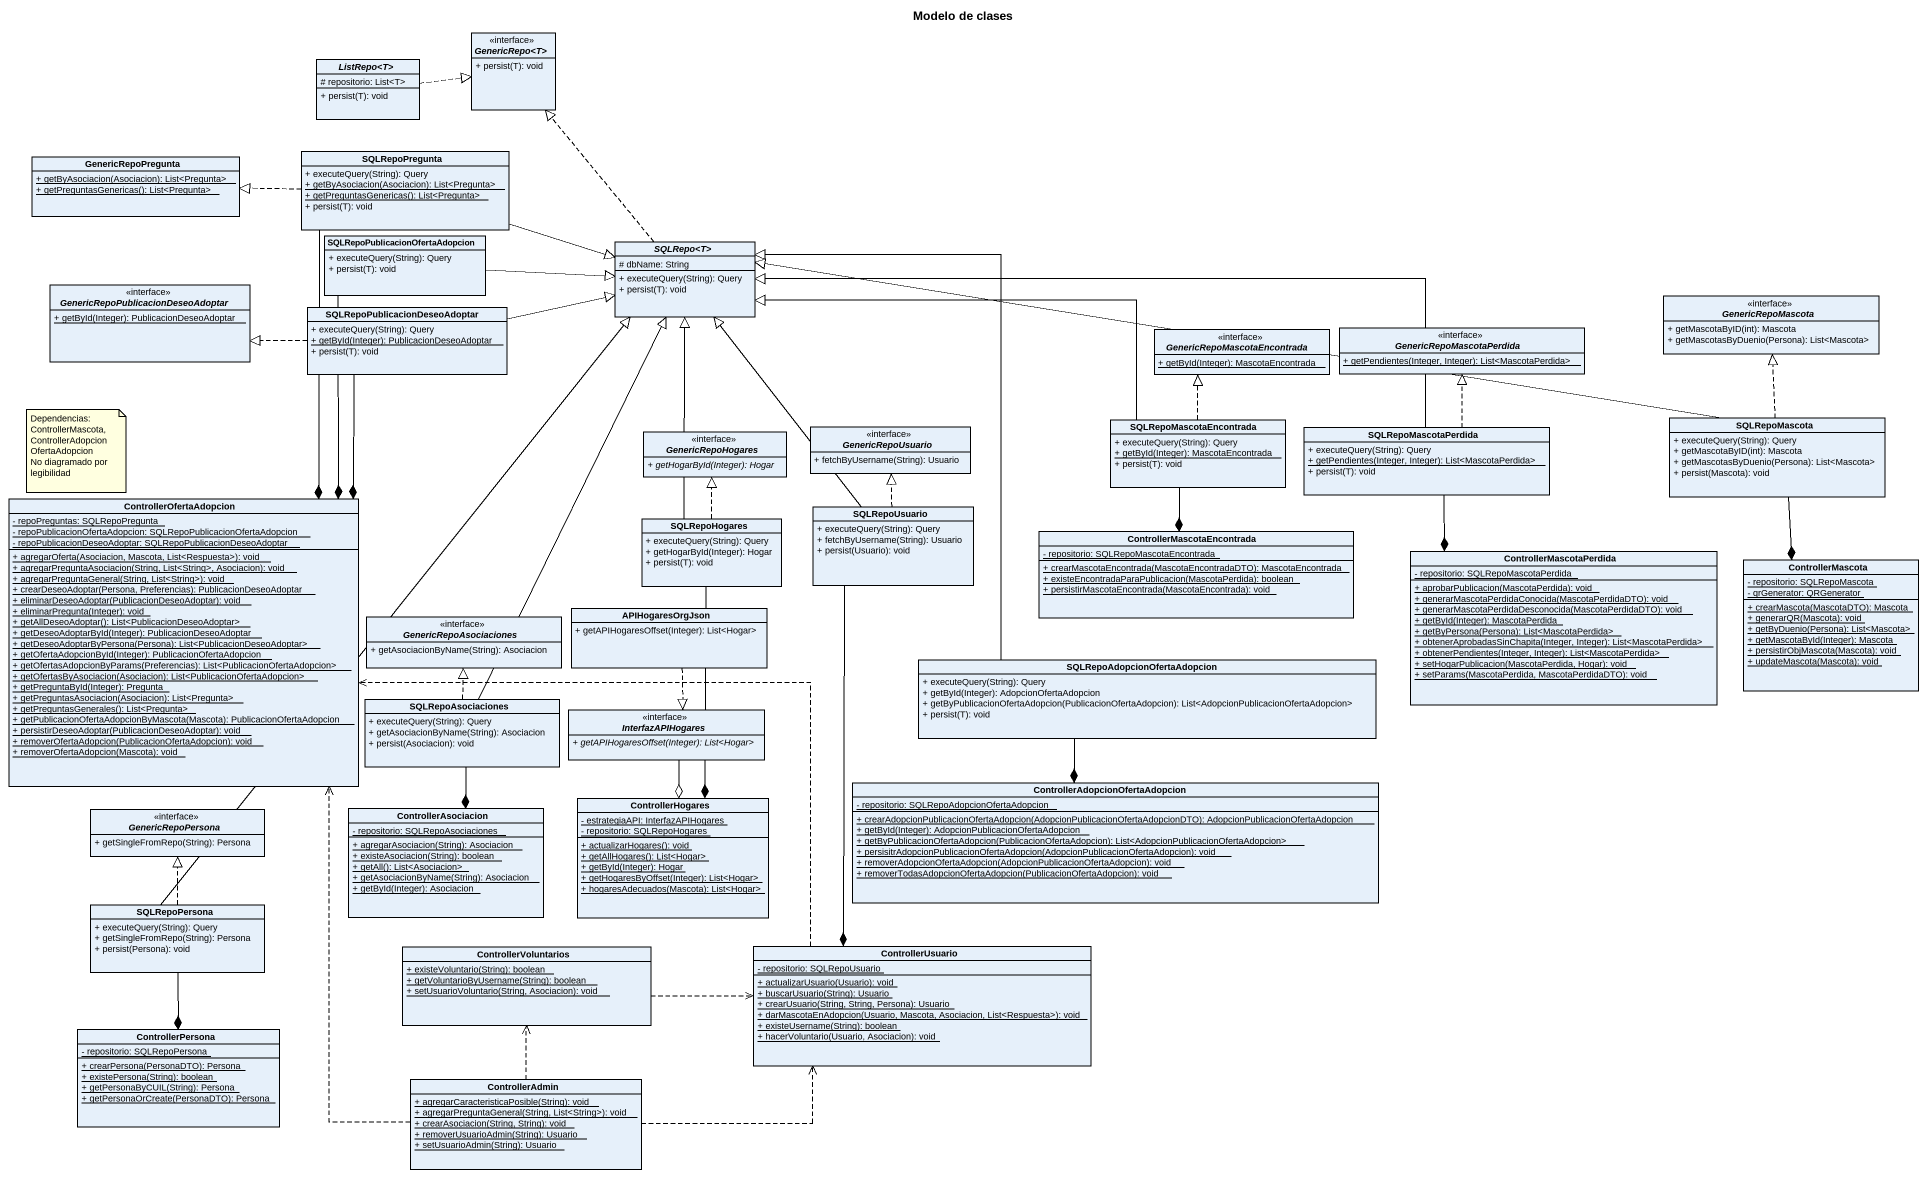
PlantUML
@startuml
title Modelo de clases
hide circle
hide empty members
skinparam classAttributeIconSize 0
interface "GenericRepo<T>" as GenericRepo_T <<interface>> {
  + persist(T): void
}
abstract class "ListRepo<T>" as ListRepo_T {
  # repositorio: List<T>
  + persist(T): void
}
class SQLRepoPregunta {
  + executeQuery(String): Query
  {static} + getByAsociacion(Asociacion): List<Pregunta>
  {static} + getPreguntasGenericas(): List<Pregunta>
  + persist(T): void
}
class GenericRepoPregunta {
  {static} + getByAsociacion(Asociacion): List<Pregunta>
  {static} + getPreguntasGenericas(): List<Pregunta>
}
class "SQLRepoPublicacionOfertaAdopcion" as SQLRepoPublicacionOfertaAdop {
  + executeQuery(String): Query
  + persist(T): void
}
abstract class "SQLRepo<T>" as SQLRepo_T {
  # dbName: String
  + executeQuery(String): Query
  + persist(T): void
}
interface "GenericRepoPublicacionDeseoAdoptar" as GenericRepoPublicacionDeseoA <<interface>> {
  {static} + getById(Integer): PublicacionDeseoAdoptar
}
class "SQLRepoPublicacionDeseoAdoptar" as SQLRepoPublicacionDeseoAdopt {
  + executeQuery(String): Query
  {static} + getById(Integer): PublicacionDeseoAdoptar
  + persist(T): void
}
interface GenericRepoMascota <<interface>> {
  + getMascotaByID(int): Mascota
  + getMascotasByDuenio(Persona): List<Mascota>
}
interface GenericRepoMascotaEncontrada <<interface>> {
  {static} + getById(Integer): MascotaEncontrada
}
interface GenericRepoMascotaPerdida <<interface>> {
  {static} + getPendientes(Integer, Integer): List<MascotaPerdida>
}
class SQLRepoMascotaEncontrada {
  + executeQuery(String): Query
  {static} + getById(Integer): MascotaEncontrada
  + persist(T): void
}
class SQLRepoMascota {
  + executeQuery(String): Query
  + getMascotaByID(int): Mascota
  + getMascotasByDuenio(Persona): List<Mascota>
  + persist(Mascota): void
}
interface GenericRepoHogares <<interface>> {
  {abstract} + getHogarById(Integer): Hogar
}
interface GenericRepoUsuario <<interface>> {
  + fetchByUsername(String): Usuario
}
class SQLRepoMascotaPerdida {
  + executeQuery(String): Query
  {static} + getPendientes(Integer, Integer): List<MascotaPerdida>
  + persist(T): void
}
class ControllerOfertaAdopcion {
  {static} - repoPreguntas: SQLRepoPregunta
  {static} - repoPublicacionOfertaAdopcion: SQLRepoPublicacionOfertaAdopcion
  {static} - repoPublicacionDeseoAdoptar: SQLRepoPublicacionDeseoAdoptar
  {static} + agregarOferta(Asociacion, Mascota, List<Respuesta>): void
  {static} + agregarPreguntaAsociacion(String, List<String>, Asociacion): void
  {static} + agregarPreguntaGeneral(String, List<String>): void
  {static} + crearDeseoAdoptar(Persona, Preferencias): PublicacionDeseoAdoptar
  {static} + eliminarDeseoAdoptar(PublicacionDeseoAdoptar): void
  {static} + eliminarPregunta(Integer): void
  {static} + getAllDeseoAdoptar(): List<PublicacionDeseoAdoptar>
  {static} + getDeseoAdoptarById(Integer): PublicacionDeseoAdoptar
  {static} + getDeseoAdoptarByPersona(Persona): List<PublicacionDeseoAdoptar>
  {static} + getOfertaAdopcionById(Integer): PublicacionOfertaAdopcion
  {static} + getOfertasAdopcionByParams(Preferencias): List<PublicacionOfertaAdopcion>
  {static} + getOfertasByAsociacion(Asociacion): List<PublicacionOfertaAdopcion>
  {static} + getPreguntaById(Integer): Pregunta
  {static} + getPreguntasAsociacion(Asociacion): List<Pregunta>
  {static} + getPreguntasGenerales(): List<Pregunta>
  {static} + getPublicacionOfertaAdopcionByMascota(Mascota): PublicacionOfertaAdopcion
  {static} + persistirDeseoAdoptar(PublicacionDeseoAdoptar): void
  {static} + removerOfertaAdopcion(PublicacionOfertaAdopcion): void
  {static} + removerOfertaAdopcion(Mascota): void
}
class SQLRepoHogares {
  + executeQuery(String): Query
  + getHogarById(Integer): Hogar
  + persist(T): void
}
class SQLRepoUsuario {
  + executeQuery(String): Query
  + fetchByUsername(String): Usuario
  + persist(Usuario): void
}
class ControllerMascotaEncontrada {
  {static} - repositorio: SQLRepoMascotaEncontrada
  {static} + crearMascotaEncontrada(MascotaEncontradaDTO): MascotaEncontrada
  {static} + existeEncontradaParaPublicacion(MascotaPerdida): boolean
  {static} + persistirMascotaEncontrada(MascotaEncontrada): void
}
class ControllerMascotaPerdida {
  {static} - repositorio: SQLRepoMascotaPerdida
  {static} + aprobarPublicacion(MascotaPerdida): void
  {static} + generarMascotaPerdidaConocida(MascotaPerdidaDTO): void
  {static} + generarMascotaPerdidaDesconocida(MascotaPerdidaDTO): void
  {static} + getById(Integer): MascotaPerdida
  {static} + getByPersona(Persona): List<MascotaPerdida>
  {static} + obtenerAprobadasSinChapita(Integer, Integer): List<MascotaPerdida>
  {static} + obtenerPendientes(Integer, Integer): List<MascotaPerdida>
  {static} + setHogarPublicacion(MascotaPerdida, Hogar): void
  {static} + setParams(MascotaPerdida, MascotaPerdidaDTO): void
}
class ControllerMascota {
  {static} - repositorio: SQLRepoMascota
  {static} - qrGenerator: QRGenerator
  {static} + crearMascota(MascotaDTO): Mascota
  {static} + generarQR(Mascota): void
  {static} + getByDuenio(Persona): List<Mascota>
  {static} + getMascotaById(Integer): Mascota
  {static} + persistirObjMascota(Mascota): void
  {static} + updateMascota(Mascota): void
}
interface GenericRepoAsociaciones <<interface>> {
  + getAsociacionByName(String): Asociacion
}
class APIHogaresOrgJson {
  + getAPIHogaresOffset(Integer): List<Hogar>
}
class "SQLRepoAdopcionOfertaAdopcion" as SQLRepoAdopcionOfertaAdopcio {
  + executeQuery(String): Query
  + getById(Integer): AdopcionOfertaAdopcion
  + getByPublicacionOfertaAdopcion(PublicacionOfertaAdopcion): List<AdopcionPublicacionOfertaAdopcion>
  + persist(T): void
}
class SQLRepoAsociaciones {
  + executeQuery(String): Query
  + getAsociacionByName(String): Asociacion
  + persist(Asociacion): void
}
interface InterfazAPIHogares <<interface>> {
  {abstract} + getAPIHogaresOffset(Integer): List<Hogar>
}
interface GenericRepoPersona <<interface>> {
  + getSingleFromRepo(String): Persona
}
class ControllerAsociacion {
  {static} - repositorio: SQLRepoAsociaciones
  {static} + agregarAsociacion(String): Asociacion
  {static} + existeAsociacion(String): boolean
  {static} + getAll(): List<Asociacion>
  {static} + getAsociacionByName(String): Asociacion
  {static} + getById(Integer): Asociacion
}
class ControllerHogares {
  {static} - estrategiaAPI: InterfazAPIHogares
  {static} - repositorio: SQLRepoHogares
  {static} + actualizarHogares(): void
  {static} + getAllHogares(): List<Hogar>
  {static} + getById(Integer): Hogar
  {static} + getHogaresByOffset(Integer): List<Hogar>
  {static} + hogaresAdecuados(Mascota): List<Hogar>
}
class "ControllerAdopcionOfertaAdopcion" as ControllerAdopcionOfertaAdop {
  {static} - repositorio: SQLRepoAdopcionOfertaAdopcion
  {static} + crearAdopcionPublicacionOfertaAdopcion(AdopcionPublicacionOfertaAdopcionDTO): AdopcionPublicacionOfertaAdopcion
  {static} + getById(Integer): AdopcionPublicacionOfertaAdopcion
  {static} + getByPublicacionOfertaAdopcion(PublicacionOfertaAdopcion): List<AdopcionPublicacionOfertaAdopcion>
  {static} + persisitrAdopcionPublicacionOfertaAdopcion(AdopcionPublicacionOfertaAdopcion): void
  {static} + removerAdopcionOfertaAdopcion(AdopcionPublicacionOfertaAdopcion): void
  {static} + removerTodasAdopcionOfertaAdopcion(PublicacionOfertaAdopcion): void
}
class SQLRepoPersona {
  + executeQuery(String): Query
  + getSingleFromRepo(String): Persona
  + persist(Persona): void
}
class ControllerVoluntarios {
  {static} + existeVoluntario(String): boolean
  {static} + getVoluntarioByUsername(String): boolean
  {static} + setUsuarioVoluntario(String, Asociacion): void
}
class ControllerUsuario {
  {static} - repositorio: SQLRepoUsuario
  {static} + actualizarUsuario(Usuario): void
  {static} + buscarUsuario(String): Usuario
  {static} + crearUsuario(String, String, Persona): Usuario
  {static} + darMascotaEnAdopcion(Usuario, Mascota, Asociacion, List<Respuesta>): void
  {static} + existeUsername(String): boolean
  {static} + hacerVoluntario(Usuario, Asociacion): void
}
class ControllerPersona {
  {static} - repositorio: SQLRepoPersona
  {static} + crearPersona(PersonaDTO): Persona
  {static} + existePersona(String): boolean
  {static} + getPersonaByCUIL(String): Persona
  {static} + getPersonaOrCreate(PersonaDTO): Persona
}
class ControllerAdmin {
  {static} + agregarCaracteristicaPosible(String): void
  {static} + agregarPreguntaGeneral(String, List<String>): void
  {static} + crearAsociacion(String, String): void
  {static} + removerUsuarioAdmin(String): Usuario
  {static} + setUsuarioAdmin(String): Usuario
}
ListRepo_T .right.|> GenericRepo_T
SQLRepoPregunta .left.|> GenericRepoPregunta
SQLRepoPregunta -right-|> SQLRepo_T
SQLRepoPregunta --* ControllerOfertaAdopcion
SQLRepoPublicacionOfertaAdop -right-|> SQLRepo_T
SQLRepoPublicacionOfertaAdop --* ControllerOfertaAdopcion
SQLRepo_T .up.|> GenericRepo_T
SQLRepoPublicacionDeseoAdopt -right-|> SQLRepo_T
SQLRepoPublicacionDeseoAdopt .left.|> GenericRepoPublicacionDeseoA
SQLRepoPublicacionDeseoAdopt --* ControllerOfertaAdopcion
SQLRepoMascotaEncontrada -left-|> SQLRepo_T
SQLRepoMascotaEncontrada .up.|> GenericRepoMascotaEncontrada
SQLRepoMascotaEncontrada --* ControllerMascotaEncontrada
SQLRepoMascota -left-|> SQLRepo_T
SQLRepoMascota .up.|> GenericRepoMascota
SQLRepoMascota --* ControllerMascota
SQLRepoMascotaPerdida -left-|> SQLRepo_T
SQLRepoMascotaPerdida .up.|> GenericRepoMascotaPerdida
SQLRepoMascotaPerdida --* ControllerMascotaPerdida
SQLRepoHogares -up-|> SQLRepo_T
SQLRepoHogares .up.|> GenericRepoHogares
SQLRepoHogares --* ControllerHogares
SQLRepoUsuario -up-|> SQLRepo_T
SQLRepoUsuario .up.|> GenericRepoUsuario
SQLRepoUsuario --* ControllerUsuario
APIHogaresOrgJson ..|> InterfazAPIHogares
SQLRepoAdopcionOfertaAdopcio -up-|> SQLRepo_T
SQLRepoAdopcionOfertaAdopcio --* ControllerAdopcionOfertaAdop
SQLRepoAsociaciones -up-|> SQLRepo_T
SQLRepoAsociaciones .up.|> GenericRepoAsociaciones
SQLRepoAsociaciones --* ControllerAsociacion
InterfazAPIHogares --o ControllerHogares
SQLRepoPersona -up-|> SQLRepo_T
SQLRepoPersona .up.|> GenericRepoPersona
SQLRepoPersona --* ControllerPersona
ControllerVoluntarios .right.> ControllerUsuario
ControllerUsuario .left.> ControllerOfertaAdopcion
ControllerAdmin .up.> ControllerOfertaAdopcion
ControllerAdmin .up.> ControllerVoluntarios
ControllerAdmin .right.> ControllerUsuario
note as N1
  Dependencias: ControllerMascota, ControllerAdopcionOfertaAdopcion
  No diagramado por legibilidad
end note
@enduml
